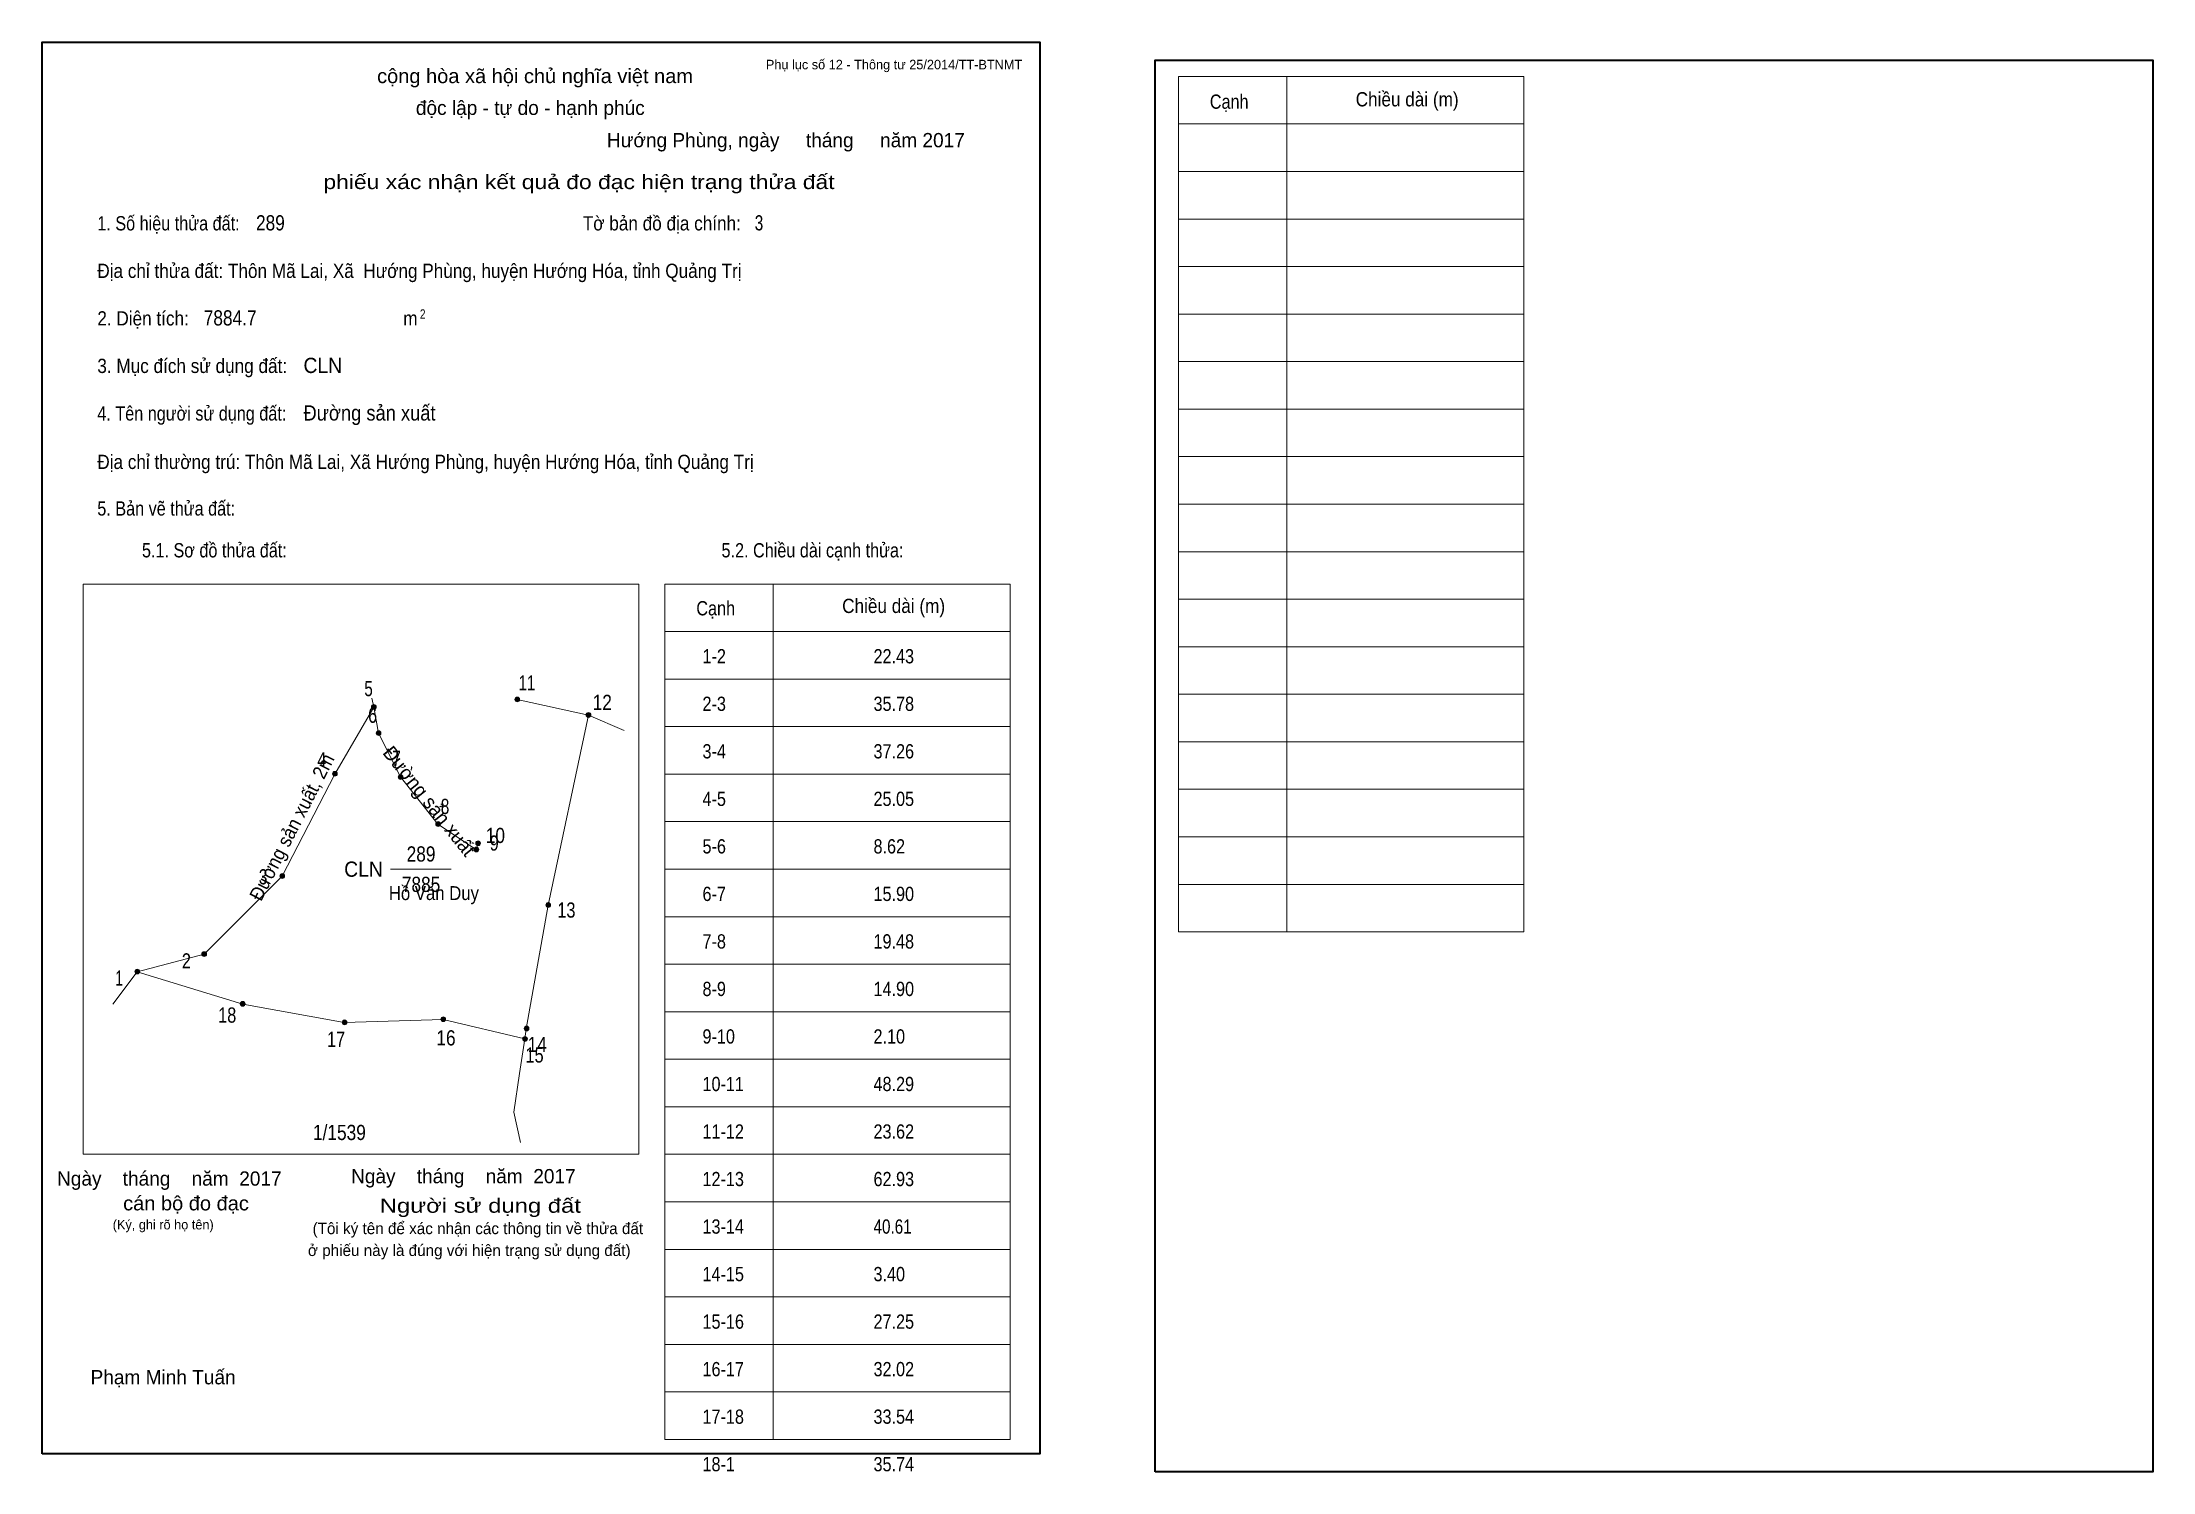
# Model space of a CAD drawing. Header units: centimetres. Extents: x 0 to 44.4, y -0.4 to 29.7.
import ezdxf
from ezdxf.enums import TextEntityAlignment as Align

# ---------------------------------------------------------------- set-up
doc = ezdxf.new("R2010")
doc.units = ezdxf.units.CM
doc.header["$LTSCALE"] = 0.12
for name, color, linetype in [('2', 7, 'Continuous'), ('30', 7, 'Continuous'), ('34', 7, 'Continuous')]:
    doc.layers.add(name, color=color, linetype=linetype)
for name, color, linetype, lineweight in [('32', 7, 'Continuous', 13), ('33', 7, 'Continuous', 13), ('6', 7, 'Continuous', 13), ('63', 7, 'Continuous', 13)]:
    doc.layers.add(name, color=color, linetype=linetype, lineweight=lineweight)

msp = doc.modelspace()

# ---------------------------------------------------------------- hatches: boundary and pattern name
at = {"layer": '32'}
for points in [[(7.0313, 15.7131, 1), (6.9313, 15.7131, 1)], [(10.0507, 15.8716, 1), (9.9507, 15.8716, 1)], [(11.55, 15.5442, 1), (11.45, 15.5442, 1)], [(7.1313, 15.1622, 1), (7.0313, 15.1622, 1)], [(6.2114, 14.3073, 1), (6.1114, 14.3073, 1)], [(7.5932, 14.2385, 1), (7.4932, 14.2385, 1)], [(8.3838, 13.2504, 1), (8.2838, 13.2504, 1)], [(9.2257, 12.845, 1), (9.1257, 12.845, 1)], [(9.1893, 12.7138, 1), (9.0893, 12.7138, 1)], [(5.1032, 12.1558, 1), (5.0032, 12.1558, 1)], [(10.7016, 11.5451, 1), (10.6016, 11.5451, 1)], [(3.4597, 10.5123, 1), (3.3597, 10.5123, 1)], [(2.05, 10.1446, 1), (1.95, 10.1446, 1)], [(4.2704, 9.4664, 1), (4.1704, 9.4664, 1)], [(6.4141, 9.0766, 1), (6.3141, 9.0766, 1)], [(8.4929, 9.1416, 1), (8.3929, 9.1416, 1)], [(10.2469, 8.9467, 1), (10.1469, 8.9467, 1)], [(10.2144, 8.7284, 1), (10.1144, 8.7284, 1)]]:
    msp.add_hatch(color=256, dxfattribs=at).paths.add_polyline_path(points)

# ---------------------------------------------------------------- linework, layer by layer
for centre in [(6.9813, 15.7131), (10.0007, 15.8716), (11.5, 15.5442), (7.0813, 15.1622), (6.1614, 14.3073), (7.5432, 14.2385), (8.3338, 13.2504), (9.1757, 12.845), (9.1393, 12.7138), (5.0532, 12.1558), (10.6516, 11.5451), (3.4097, 10.5123), (2, 10.1446), (4.2204, 9.4664), (6.3641, 9.0766), (8.4429, 9.1416), (10.1969, 8.9467), (10.1644, 8.7284)]:
    msp.add_circle(centre, 0.05, dxfattribs=at)
at = {"layer": '33'}
msp.add_line((7.33, 12.3), (8.61, 12.3), dxfattribs=at)
at = {"layer": '6'}
for p, q in [((6.98, 15.71), (6.94, 15.9)), ((11.5, 15.54), (10, 15.87)), ((12.25, 15.22), (11.5, 15.54)), ((2, 10.14), (1.49, 9.46))]:
    msp.add_line(p, q, dxfattribs=at)
for points in [[(2, 10.14), (3.41, 10.51), (5.05, 12.15), (6.16, 14.3), (6.98, 15.71)], [(9.17, 12.84), (9.14, 12.71), (8.33, 13.25), (7.54, 14.24), (7.08, 15.16), (6.98, 15.71)], [(11.5, 15.54), (10.65, 11.54), (10.19, 8.94), (10.16, 8.73)], [(10.16, 8.73), (8.44, 9.14), (6.36, 9.07), (4.22, 9.46), (2, 10.14)], [(10.16, 8.73), (10.05, 8), (9.93, 7.19), (10.07, 6.55)]]:
    msp.add_lwpolyline(points, dxfattribs=at)
at = {"layer": '63'}
for p, q in [((23.92, 28.98), (31.19, 28.98)), ((23.92, 10.98), (23.92, 28.98)), ((26.2, 10.98), (26.2, 28.98)), ((31.19, 10.98), (31.19, 28.98)), ((23.92, 27.98), (31.19, 27.98)), ((23.92, 26.98), (31.19, 26.98)), ((23.92, 25.98), (31.19, 25.98)), ((23.92, 24.98), (31.19, 24.98)), ((23.92, 23.98), (31.19, 23.98)), ((23.92, 22.98), (31.19, 22.98)), ((23.92, 21.98), (31.19, 21.98)), ((23.92, 20.98), (31.19, 20.98)), ((23.92, 19.98), (31.19, 19.98)), ((23.92, 18.98), (31.19, 18.98)), ((0.86, 18.3), (12.56, 18.3)), ((0.86, 6.3), (0.86, 18.3)), ((12.56, 6.3), (12.56, 18.3)), ((13.11, 18.3), (20.38, 18.3)), ((13.11, 0.3), (13.11, 18.3)), ((15.39, 0.3), (15.39, 18.3)), ((20.38, 0.3), (20.38, 18.3)), ((23.92, 17.98), (31.19, 17.98)), ((13.11, 17.3), (20.38, 17.3)), ((23.92, 16.98), (31.19, 16.98)), ((13.11, 16.3), (20.38, 16.3)), ((23.92, 15.98), (31.19, 15.98)), ((13.11, 15.3), (20.38, 15.3)), ((23.92, 14.98), (31.19, 14.98)), ((13.11, 14.3), (20.38, 14.3)), ((23.92, 13.98), (31.19, 13.98)), ((13.11, 13.3), (20.38, 13.3)), ((23.92, 12.98), (31.19, 12.98)), ((13.11, 12.3), (20.38, 12.3)), ((23.92, 11.98), (31.19, 11.98)), ((13.11, 11.3), (20.38, 11.3)), ((23.92, 10.98), (31.19, 10.98)), ((13.11, 10.3), (20.38, 10.3)), ((13.11, 9.3), (20.38, 9.3)), ((13.11, 8.3), (20.38, 8.3)), ((13.11, 7.3), (20.38, 7.3)), ((0.86, 6.3), (12.56, 6.3)), ((13.11, 6.3), (20.38, 6.3)), ((13.11, 5.3), (20.38, 5.3)), ((13.11, 4.3), (20.38, 4.3)), ((13.11, 3.3), (20.38, 3.3)), ((13.11, 2.3), (20.38, 2.3)), ((13.11, 1.3), (20.38, 1.3)), ((13.11, 0.3), (20.38, 0.3))]:
    msp.add_line(p, q, dxfattribs=at)
at = {"layer": '63', "lineweight": 35}
for points in [[(0, 0), (0, 29.7), (21, 29.7), (21, 0)], [(23.43, -0.38), (23.43, 29.32), (44.43, 29.32), (44.43, -0.38)]]:
    msp.add_lwpolyline(points, close=True, dxfattribs=at)

# ---------------------------------------------------------------- texts
at = {"layer": '2', "width": 0.95}
msp.add_text('Đường sản xuất, 2m', height=0.2923, rotation=62.742, dxfattribs=at).set_placement((5.3857, 13.1181), align=Align.CENTER)
at = {"layer": '2'}
msp.add_text('Đường sản xuất', height=0.2923, rotation=308.655, dxfattribs=at).set_placement((8.0328, 13.6413), align=Align.CENTER)
at = {"layer": '2', "width": 0.9}
msp.add_text('Hồ Văn Duy', height=0.2923, dxfattribs=at).set_placement((8.245, 11.65), align=Align.CENTER)
at = {"layer": '30'}
for s, height, width, p in [('1-2', 0.3, 0.85, (13.9, 16.63)), ('22.43', 0.3, 0.85, (17.5, 16.63)), ('2-3', 0.3, 0.85, (13.9, 15.63)), ('35.78', 0.3, 0.85, (17.5, 15.63)), ('3-4', 0.3, 0.85, (13.9, 14.63)), ('37.26', 0.3, 0.85, (17.5, 14.63)), ('4-5', 0.3, 0.85, (13.9, 13.63)), ('25.05', 0.3, 0.85, (17.5, 13.63)), ('5-6', 0.3, 0.85, (13.9, 12.63)), ('8.62', 0.3, 0.85, (17.5, 12.63)), ('6-7', 0.3, 0.85, (13.9, 11.63)), ('15.90', 0.3, 0.85, (17.5, 11.63)), ('7-8', 0.3, 0.85, (13.9, 10.63)), ('19.48', 0.3, 0.85, (17.5, 10.63)), ('8-9', 0.3, 0.85, (13.9, 9.63)), ('14.90', 0.3, 0.85, (17.5, 9.63)), ('9-10', 0.3, 0.85, (13.9, 8.63)), ('2.10', 0.3, 0.85, (17.5, 8.63)), ('10-11', 0.3, 0.85, (13.9, 7.63)), ('48.29', 0.3, 0.85, (17.5, 7.63)), ('1/1539', 0.32, 0.85, (5.7, 6.6)), ('11-12', 0.3, 0.85, (13.9, 6.63)), ('23.62', 0.3, 0.85, (17.5, 6.63)), ('12-13', 0.3, 0.85, (13.9, 5.63)), ('62.93', 0.3, 0.85, (17.5, 5.63)), ('13-14', 0.3, 0.85, (13.9, 4.63)), ('40.61', 0.3, 0.8, (17.5, 4.63)), ('14-15', 0.3, 0.85, (13.9, 3.63)), ('3.40', 0.3, 0.85, (17.5, 3.63)), ('15-16', 0.3, 0.85, (13.9, 2.63)), ('27.25', 0.3, 0.85, (17.5, 2.63)), ('16-17', 0.3, 0.85, (13.9, 1.63)), ('32.02', 0.3, 0.85, (17.5, 1.63)), ('17-18', 0.3, 0.85, (13.9, 0.63)), ('33.54', 0.3, 0.85, (17.5, 0.63)), ('18-1', 0.3, 0.85, (13.9, -0.37)), ('35.74', 0.3, 0.85, (17.5, -0.37))]:
    msp.add_text(s, height=height, dxfattribs=dict(at, width=width)).set_placement(p)
at = {"layer": '32'}
for s, width, p in [('5', 0.75, (6.87, 15.94)), ('11', 0.75, (10.205, 16.06)), ('6', 0.8, (6.955, 15.38)), ('12', 0.85, (11.79, 15.65)), ('4', 0.8, (5.885, 14.44)), ('7', 0.75, (7.46, 14.47)), ('8', 0.75, (8.48, 13.46)), ('10', 0.85, (9.54, 12.85)), ('9', 0.8, (9.515, 12.69)), ('3', 0.75, (4.65, 11.98)), ('13', 0.8, (11.035, 11.28)), ('2', 0.8, (3.035, 10.21)), ('1', 0.65, (1.62, 9.85)), ('18', 0.8, (3.895, 9.07)), ('16', 0.85, (8.5, 8.59)), ('17', 0.8, (6.185, 8.56)), ('15', 0.8, (10.365, 8.23)), ('14', 0.85, (10.42, 8.45))]:
    msp.add_text(s, height=0.32, dxfattribs=dict(at, width=width)).set_placement(p, align=Align.CENTER)
at = {"layer": '33', "width": 0.95}
msp.add_text('CLN', height=0.32, dxfattribs=at).set_placement((7.17, 12.14), align=Align.RIGHT)
at = {"layer": '33', "width": 0.85}
for s, p in [('289', (7.975, 12.46)), ('7885', (7.975, 11.82))]:
    msp.add_text(s, height=0.32, dxfattribs=at).set_placement(p, align=Align.CENTER)
at = {"layer": '34'}
for s, width, p in [('289', 0.85, (4.5, 25.74)), ('3', 0.75, (15, 25.74)), ('7884.7', 0.85, (3.4, 23.74)), ('CLN', 0.95, (5.5, 22.74)), ('Đường sản xuất', 0.9, (5.5, 21.74))]:
    msp.add_text(s, height=0.32, dxfattribs=dict(at, width=width)).set_placement(p)
at = {"layer": '63'}
for s, height, p in [('Phụ lục số 12 - Thông tư 25/2014/TT-BTNMT', 0.2, (20.63, 29.13)), ('Ngày    tháng    năm  2017', 0.3, (5.04, 5.64)), ('Ngày    tháng    năm  2017', 0.3, (11.23, 5.69)), ('(Ký, ghi rõ họ tên)', 0.2, (3.61, 4.72))]:
    msp.add_text(s, height=height, dxfattribs=at).set_placement(p, align=Align.RIGHT)
at = {"layer": '63', "width": 1.05}
msp.add_text('cộng hòa xã hội chủ nghĩa việt nam', height=0.3, dxfattribs=at).set_placement((10.375, 28.84), align=Align.CENTER)
at = {"layer": '63'}
for s, height, p in [('độc lập - tự do - hạnh phúc', 0.3, (10.275, 28.17)), ('Hướng Phùng, ngày     tháng     năm 2017', 0.3, (15.655, 27.49)), ('(Tôi ký tên để xác nhận các thông tin về thửa đất ', 0.24, (9.215, 4.62)), ('ở phiếu này là đúng với hiện trạng sử dụng đất)', 0.24, (8.99, 4.16)), ('Phạm Minh Tuấn', 0.3, (2.545, 1.46))]:
    msp.add_text(s, height=height, dxfattribs=at).set_placement(p, align=Align.CENTER)
for s, height, width, p in [('Cạnh', 0.3, 0.85, (24.58, 28.3)), ('Chiều dài (m)', 0.3, 0.9, (27.65, 28.35)), ('1. Số hiệu thửa đất:', 0.3, 0.85, (1.16, 25.74)), ('Tờ bản đồ địa chính:', 0.3, 0.9, (11.38, 25.74)), ('Địa chỉ thửa đất: Thôn Mã Lai, Xã  Hướng Phùng, huyện Hướng Hóa, tỉnh Quảng Trị', 0.3, 0.9, (1.16, 24.74)), ('2. Diện tích:', 0.3, 0.9, (1.16, 23.74)), ('2', 0.2, 0.8, (7.95, 23.88)), ('m', 0.3, 0.9, (7.6, 23.74)), ('3. Mục đích sử dụng đất:', 0.3, 0.9, (1.16, 22.74)), ('4. Tên người sử dụng đất:', 0.3, 0.85, (1.16, 21.74)), ('Địa chỉ thường trú: Thôn Mã Lai, Xã Hướng Phùng, huyện Hướng Hóa, tỉnh Quảng Trị', 0.3, 0.9, (1.16, 20.72)), ('5. Bản vẽ thửa đất:', 0.3, 0.85, (1.16, 19.74)), ('5.1. Sơ đồ thửa đất:', 0.3, 0.85, (2.1, 18.86)), ('5.2. Chiều dài cạnh thửa:', 0.3, 0.85, (14.3, 18.86)), ('Cạnh', 0.3, 0.85, (13.77, 17.64)), ('Chiều dài (m)', 0.3, 0.9, (16.84, 17.69))]:
    msp.add_text(s, height=height, dxfattribs=dict(at, width=width)).set_placement(p)
for s, width, p in [('phiếu xác nhận kết quả đo đạc hiện trạng thửa đất', 1.2, (16.68, 26.61)), ('cán bộ đo đạc', 1.05, (4.35, 5.12)), ('Người sử dụng đất', 1.25, (11.34, 5.07))]:
    msp.add_text(s, height=0.3, dxfattribs=dict(at, width=width)).set_placement(p, align=Align.RIGHT)

doc.saveas('drawing.dxf')
